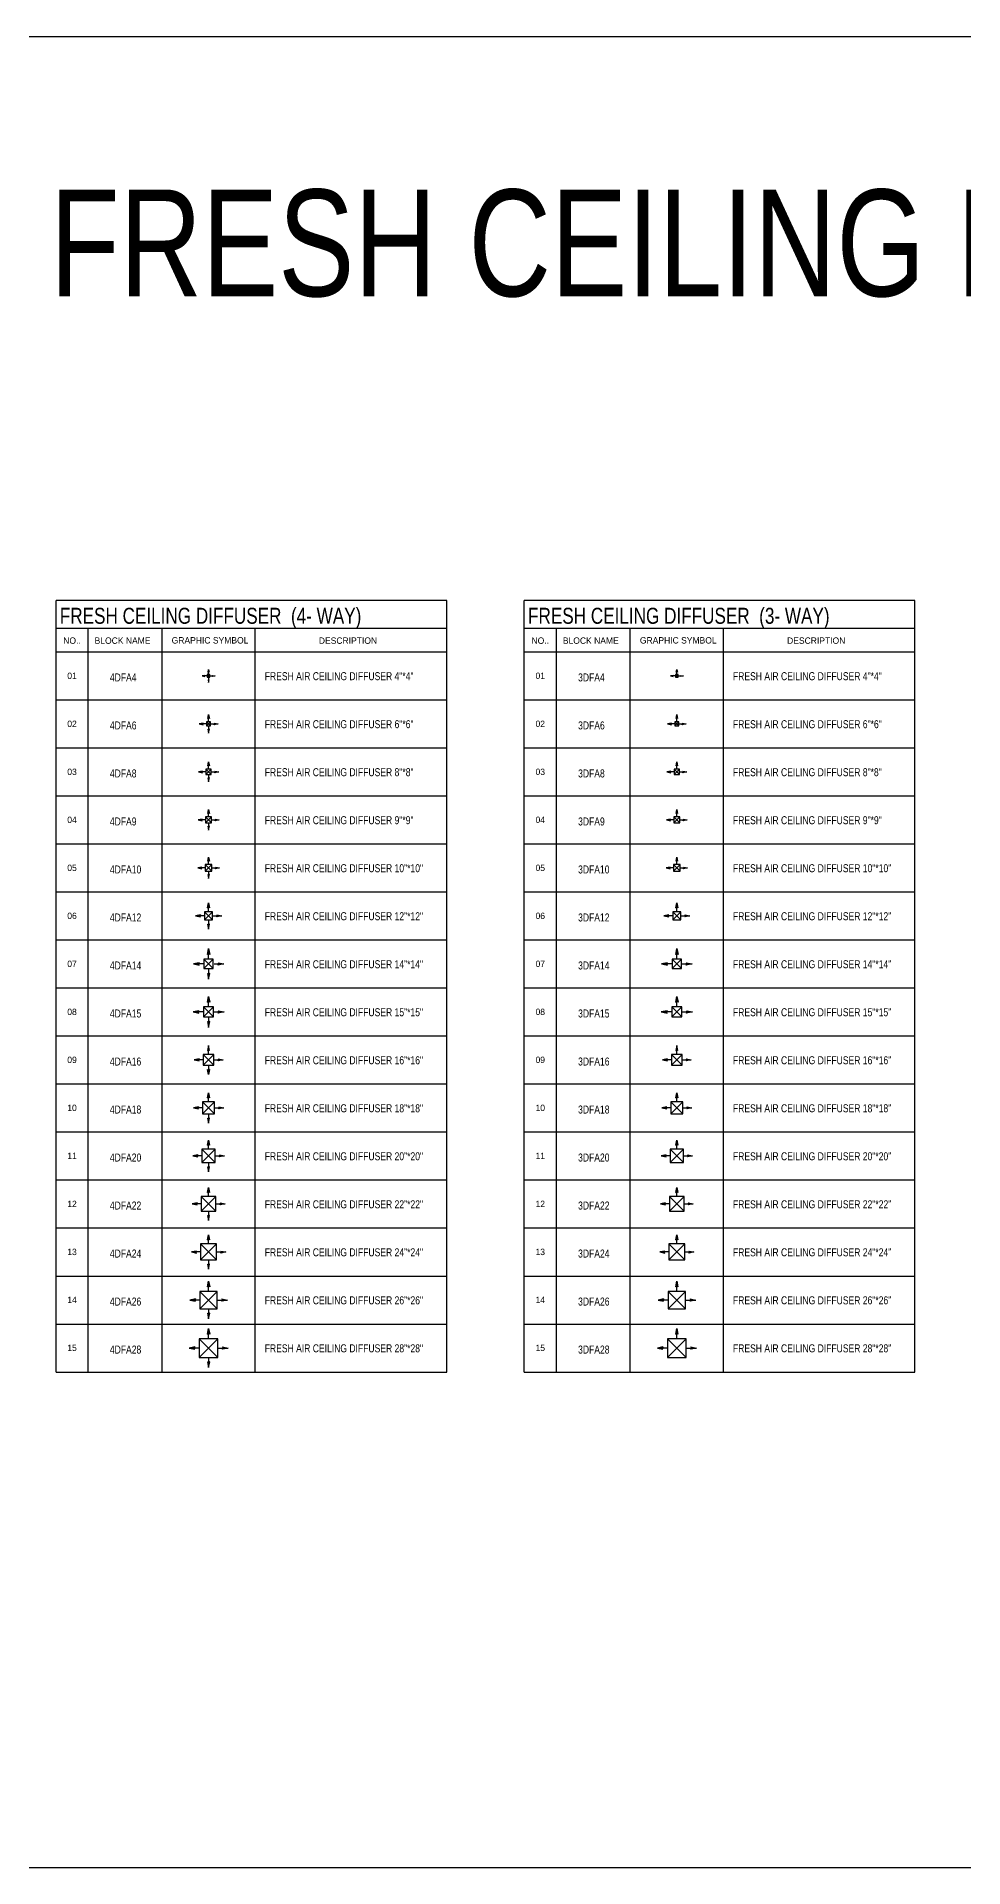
# Model space of a CAD drawing. Header units: millimetres. Extents: x -21221 to 1625077, y -149981 to 356550.
# Drawn here: x 408279 to 443022, y 212613 to 281251 of the extents above; entities that cross this region are included whole.
import ezdxf
from ezdxf.enums import TextEntityAlignment as Align

# ---------------------------------------------------------------- set-up
doc = ezdxf.new("R2010")
doc.units = ezdxf.units.MM
doc.header["$LTSCALE"] = 1000
doc.header["$MEASUREMENT"] = 0
doc.layers.get('0').update_dxf_attribs({"linetype": 'CONTINUOUS'})
doc.layers.add('11-F-A-DUCT', color=11, linetype='CONTINUOUS')
doc.layers.add('40-REFERENCE-DRAWINGS-0-35', color=40, linetype='CONTINUOUS')
doc.styles.add('STENCIL', font='stencil.shx')
doc.styles.add('style2', font='stencil.shx')

# ---------------------------------------------------------------- blocks, each defined once
blk = doc.blocks.new('4DFA4')
at = {"color": 13}
for p, q in [((-144, 20), (-244, 0)), ((50, 50), (-50, -50)), ((-50, 50), (50, -50)), ((-20, 144), (0, 244)), ((-20, 144), (0, 152)), ((0, 75), (0, 244)), ((0, 244), (20, 144)), ((20, 144), (0, 152)), ((75, 0), (244, 0)), ((144, 20), (244, 0)), ((144, 20), (152, 0)), ((144, -20), (152, 0)), ((244, 0), (144, -20)), ((-75, 0), (-244, 0)), ((-244, 0), (-144, -20)), ((-20, -144), (0, -244)), ((-20, -144), (0, -152)), ((0, -75), (0, -244)), ((20, -144), (0, -152)), ((0, -244), (20, -144))]:
    blk.add_line(p, q, dxfattribs=at)
at = {"color": 12}
blk.add_lwpolyline([(-50, -50), (50, -50), (50, 50), (-50, 50)], close=True, dxfattribs=at)
at = {"color": 13}
for points in [[(-144, 20), (-152, 0), (-244, 0)], [(-20, 144), (0, 152), (0, 244)], [(20, 144), (0, 152), (0, 244)], [(144, 20), (152, 0), (244, 0)], [(144, -20), (152, 0), (244, 0)], [(-144, -20), (-152, 0), (-244, 0)], [(-20, -144), (0, -152), (0, -244)], [(20, -144), (0, -152), (0, -244)]]:
    blk.add_solid(points, dxfattribs=at)
blk = doc.blocks.new('4DFA6')
at = {"color": 13}
for p, q in [((-203.125, 30), (-353.125, 0)), ((-100, 0), (-353.125, 0)), ((-353.125, 0), (-203.125, -30)), ((-203.125, 30), (-215.625, 0)), ((-203.125, -30), (-215.625, 0)), ((75, 75), (-75, -75)), ((-75, 75), (75, -75)), ((-30, 203.125), (0, 353.125)), ((-30, 203.125), (0, 215.625)), ((0, 100), (0, 353.125)), ((0, 353.125), (30, 203.125)), ((30, 203.125), (0, 215.625)), ((100, 0), (353.125, 0)), ((203.125, 30), (353.125, 0)), ((203.125, 30), (215.625, 0)), ((203.125, -30), (215.625, 0)), ((353.125, 0), (203.125, -30)), ((-30, -203.125), (0, -353.125)), ((-30, -203.125), (0, -215.625)), ((0, -100), (0, -353.125)), ((30, -203.125), (0, -215.625)), ((0, -353.125), (30, -203.125))]:
    blk.add_line(p, q, dxfattribs=at)
at = {"color": 12}
blk.add_lwpolyline([(-75, -75), (75, -75), (75, 75), (-75, 75)], close=True, dxfattribs=at)
at = {"color": 13}
for points in [[(-203.125, 30), (-215.625, 0), (-353.125, 0)], [(-203.125, -30), (-215.625, 0), (-353.125, 0)], [(-30, 203.125), (0, 215.625), (0, 353.125)], [(30, 203.125), (0, 215.625), (0, 353.125)], [(203.125, 30), (215.625, 0), (353.125, 0)], [(203.125, -30), (215.625, 0), (353.125, 0)], [(-30, -203.125), (0, -215.625), (0, -353.125)], [(30, -203.125), (0, -215.625), (0, -353.125)]]:
    blk.add_solid(points, dxfattribs=at)
blk = doc.blocks.new('4DFA8')
at = {"color": 13}
for p, q in [((-228.125, 30), (-378.125, 0)), ((-125, 0), (-378.125, 0)), ((-378.125, 0), (-228.125, -30)), ((-228.125, 30), (-240.625, 0)), ((-228.125, -30), (-240.625, 0)), ((100, 100), (-100, -100)), ((-100, 100), (100, -100)), ((-30, 228.125), (0, 378.125)), ((-30, 228.125), (0, 240.625)), ((0, 125), (0, 378.125)), ((0, 378.125), (30, 228.125)), ((30, 228.125), (0, 240.625)), ((125, 0), (378.125, 0)), ((228.125, 30), (378.125, 0)), ((228.125, 30), (240.625, 0)), ((228.125, -30), (240.625, 0)), ((378.125, 0), (228.125, -30)), ((-30, -228.125), (0, -378.125)), ((-30, -228.125), (0, -240.625)), ((0, -125), (0, -378.125)), ((30, -228.125), (0, -240.625)), ((0, -378.125), (30, -228.125))]:
    blk.add_line(p, q, dxfattribs=at)
at = {"color": 12}
blk.add_lwpolyline([(-100, -100), (100, -100), (100, 100), (-100, 100)], close=True, dxfattribs=at)
at = {"color": 13}
for points in [[(-228.125, 30), (-240.625, 0), (-378.125, 0)], [(-228.125, -30), (-240.625, 0), (-378.125, 0)], [(-30, 228.125), (0, 240.625), (0, 378.125)], [(30, 228.125), (0, 240.625), (0, 378.125)], [(228.125, 30), (240.625, 0), (378.125, 0)], [(228.125, -30), (240.625, 0), (378.125, 0)], [(-30, -228.125), (0, -240.625), (0, -378.125)], [(30, -228.125), (0, -240.625), (0, -378.125)]]:
    blk.add_solid(points, dxfattribs=at)
blk = doc.blocks.new('4DFA10')
at = {"color": 13}
for p, q in [((-253.125, 30), (-403.125, 0)), ((-150, 0), (-403.125, 0)), ((-403.125, 0), (-253.125, -30)), ((-253.125, 30), (-265.625, 0)), ((-253.125, -30), (-265.625, 0)), ((125, 125), (-125, -125)), ((-125, 125), (125, -125)), ((-30, 253.125), (0, 403.125)), ((-30, 253.125), (0, 265.625)), ((0, 150), (0, 403.125)), ((0, 403.125), (30, 253.125)), ((30, 253.125), (0, 265.625)), ((150, 0), (403.125, 0)), ((253.125, 30), (403.125, 0)), ((253.125, 30), (265.625, 0)), ((253.125, -30), (265.625, 0)), ((403.125, 0), (253.125, -30)), ((-30, -253.125), (0, -403.125)), ((-30, -253.125), (0, -265.625)), ((0, -150), (0, -403.125)), ((30, -253.125), (0, -265.625)), ((0, -403.125), (30, -253.125))]:
    blk.add_line(p, q, dxfattribs=at)
at = {"color": 12}
blk.add_lwpolyline([(-125, -125), (125, -125), (125, 125), (-125, 125)], close=True, dxfattribs=at)
at = {"color": 13}
for points in [[(-253.125, 30), (-265.625, 0), (-403.125, 0)], [(-253.125, -30), (-265.625, 0), (-403.125, 0)], [(-30, 253.125), (0, 265.625), (0, 403.125)], [(30, 253.125), (0, 265.625), (0, 403.125)], [(253.125, 30), (265.625, 0), (403.125, 0)], [(253.125, -30), (265.625, 0), (403.125, 0)], [(-30, -253.125), (0, -265.625), (0, -403.125)], [(30, -253.125), (0, -265.625), (0, -403.125)]]:
    blk.add_solid(points, dxfattribs=at)
blk = doc.blocks.new('4DFA12')
at = {"color": 13}
for p, q in [((-303.90625, 37.5), (-491.40625, 0)), ((-175, 0), (-491.40625, 0)), ((-491.40625, 0), (-303.90625, -37.5)), ((-303.90625, 37.5), (-319.53125, 0)), ((-303.90625, -37.5), (-319.53125, 0)), ((150, 150), (-150, -150)), ((-150, 150), (150, -150)), ((-37.5, 303.90625), (0, 491.40625)), ((-37.5, 303.90625), (0, 319.53125)), ((0, 175), (0, 491.40625)), ((0, 491.40625), (37.5, 303.90625)), ((37.5, 303.90625), (0, 319.53125)), ((175, 0), (491.40625, 0)), ((303.90625, 37.5), (491.40625, 0)), ((303.90625, 37.5), (319.53125, 0)), ((303.90625, -37.5), (319.53125, 0)), ((491.40625, 0), (303.90625, -37.5)), ((-37.5, -303.90625), (0, -491.40625)), ((-37.5, -303.90625), (0, -319.53125)), ((0, -175), (0, -491.40625)), ((37.5, -303.90625), (0, -319.53125)), ((0, -491.40625), (37.5, -303.90625))]:
    blk.add_line(p, q, dxfattribs=at)
at = {"color": 12}
blk.add_lwpolyline([(-150, -150), (150, -150), (150, 150), (-150, 150)], close=True, dxfattribs=at)
at = {"color": 13}
for points in [[(-303.90625, 37.5), (-319.53125, 0), (-491.40625, 0)], [(-303.90625, -37.5), (-319.53125, 0), (-491.40625, 0)], [(-37.5, 303.90625), (0, 319.53125), (0, 491.40625)], [(37.5, 303.90625), (0, 319.53125), (0, 491.40625)], [(303.90625, 37.5), (319.53125, 0), (491.40625, 0)], [(303.90625, -37.5), (319.53125, 0), (491.40625, 0)], [(-37.5, -303.90625), (0, -319.53125), (0, -491.40625)], [(37.5, -303.90625), (0, -319.53125), (0, -491.40625)]]:
    blk.add_solid(points, dxfattribs=at)
blk = doc.blocks.new('4DFA14')
at = {"color": 13}
for p, q in [((-355, 44), (-573, 0)), ((-204, 0), (-573, 0)), ((-573, 0), (-355, -44)), ((-355, 44), (-373, 0)), ((-355, -44), (-373, 0)), ((175, 175), (-175, -175)), ((-175, 175), (175, -175)), ((-44, 355), (0, 573)), ((-44, 355), (0, 373)), ((0, 204), (0, 573)), ((0, 573), (44, 355)), ((44, 355), (0, 373)), ((204, 0), (573, 0)), ((355, 44), (573, 0)), ((355, 44), (373, 0)), ((355, -44), (373, 0)), ((573, 0), (355, -44)), ((-44, -355), (0, -573)), ((-44, -355), (0, -373)), ((0, -204), (0, -573)), ((44, -355), (0, -373)), ((0, -573), (44, -355))]:
    blk.add_line(p, q, dxfattribs=at)
at = {"color": 12}
blk.add_lwpolyline([(-175, -175), (175, -175), (175, 175), (-175, 175)], close=True, dxfattribs=at)
at = {"color": 13}
for points in [[(-355, 44), (-373, 0), (-573, 0)], [(-355, -44), (-373, 0), (-573, 0)], [(-44, 355), (0, 373), (0, 573)], [(44, 355), (0, 373), (0, 573)], [(355, 44), (373, 0), (573, 0)], [(355, -44), (373, 0), (573, 0)], [(-44, -355), (0, -373), (0, -573)], [(44, -355), (0, -373), (0, -573)]]:
    blk.add_solid(points, dxfattribs=at)
blk = doc.blocks.new('4DFA16')
at = {"color": 13}
for p, q in [((-353.90625, 37.5), (-541.40625, 0)), ((-225, 0), (-541.40625, 0)), ((-541.40625, 0), (-353.90625, -37.5)), ((-353.90625, 37.5), (-369.53125, 0)), ((-353.90625, -37.5), (-369.53125, 0)), ((200, 200), (-200, -200)), ((-200, 200), (200, -200)), ((0, 541.40625), (-37.5, 353.90625)), ((-37.5, 353.90625), (0, 369.53125)), ((0, 225), (0, 541.40625)), ((37.5, 353.90625), (0, 541.40625)), ((37.5, 353.90625), (0, 369.53125)), ((225, 0), (541.40625, 0)), ((353.90625, 37.5), (541.40625, 0)), ((353.90625, 37.5), (369.53125, 0)), ((353.90625, -37.5), (369.53125, 0)), ((541.40625, 0), (353.90625, -37.5)), ((-37.5, -353.90625), (0, -369.53125)), ((0, -541.40625), (-37.5, -353.90625)), ((0, -225), (0, -541.40625)), ((37.5, -353.90625), (0, -541.40625)), ((37.5, -353.90625), (0, -369.53125))]:
    blk.add_line(p, q, dxfattribs=at)
at = {"color": 12}
blk.add_lwpolyline([(-200, -200), (200, -200), (200, 200), (-200, 200)], close=True, dxfattribs=at)
at = {"color": 13}
for points in [[(-353.90625, 37.5), (-369.53125, 0), (-541.40625, 0)], [(-353.90625, -37.5), (-369.53125, 0), (-541.40625, 0)], [(-37.5, 353.90625), (0, 369.53125), (0, 541.40625)], [(37.5, 353.90625), (0, 369.53125), (0, 541.40625)], [(353.90625, 37.5), (369.53125, 0), (541.40625, 0)], [(353.90625, -37.5), (369.53125, 0), (541.40625, 0)], [(-37.5, -353.90625), (0, -369.53125), (0, -541.40625)], [(37.5, -353.90625), (0, -369.53125), (0, -541.40625)]]:
    blk.add_solid(points, dxfattribs=at)
blk = doc.blocks.new('4DFA18')
at = {"color": 13}
for p, q in [((-378.90625, 37.5), (-566.40625, 0)), ((-250, 0), (-566.40625, 0)), ((-566.40625, 0), (-378.90625, -37.5)), ((-378.90625, 37.5), (-394.53125, 0)), ((-378.90625, -37.5), (-394.53125, 0)), ((225, 225), (-225, -225)), ((-225, 225), (225, -225)), ((-37.5, 378.90625), (0, 566.40625)), ((-37.5, 378.90625), (0, 394.53125)), ((0, 250), (0, 566.40625)), ((0, 566.40625), (37.5, 378.90625)), ((37.5, 378.90625), (0, 394.53125)), ((250, 0), (566.40625, 0)), ((378.90625, 37.5), (566.40625, 0)), ((378.90625, 37.5), (394.53125, 0)), ((378.90625, -37.5), (394.53125, 0)), ((566.40625, 0), (378.90625, -37.5)), ((-37.5, -378.90625), (0, -566.40625)), ((-37.5, -378.90625), (0, -394.53125)), ((0, -250), (0, -566.40625)), ((37.5, -378.90625), (0, -394.53125)), ((0, -566.40625), (37.5, -378.90625))]:
    blk.add_line(p, q, dxfattribs=at)
at = {"color": 12}
blk.add_lwpolyline([(-225, -225), (225, -225), (225, 225), (-225, 225)], close=True, dxfattribs=at)
at = {"color": 13}
for points in [[(-378.90625, 37.5), (-394.53125, 0), (-566.40625, 0)], [(-378.90625, -37.5), (-394.53125, 0), (-566.40625, 0)], [(-37.5, 378.90625), (0, 394.53125), (0, 566.40625)], [(37.5, 378.90625), (0, 394.53125), (0, 566.40625)], [(378.90625, 37.5), (394.53125, 0), (566.40625, 0)], [(378.90625, -37.5), (394.53125, 0), (566.40625, 0)], [(-37.5, -378.90625), (0, -394.53125), (0, -566.40625)], [(37.5, -378.90625), (0, -394.53125), (0, -566.40625)]]:
    blk.add_solid(points, dxfattribs=at)
blk = doc.blocks.new('4DFA20')
at = {"color": 13}
for p, q in [((-403.90625, 37.5), (-591.40625, 0)), ((-275, 0), (-591.40625, 0)), ((-591.40625, 0), (-403.90625, -37.5)), ((-403.90625, 37.5), (-419.53125, 0)), ((-403.90625, -37.5), (-419.53125, 0)), ((250, 250), (-250, -250)), ((-250, 250), (250, -250)), ((-37.5, 403.90625), (0, 591.40625)), ((-37.5, 403.90625), (0, 419.53125)), ((0, 275), (0, 591.40625)), ((0, 591.40625), (37.5, 403.90625)), ((37.5, 403.90625), (0, 419.53125)), ((275, 0), (591.40625, 0)), ((403.90625, 37.5), (591.40625, 0)), ((403.90625, 37.5), (419.53125, 0)), ((403.90625, -37.5), (419.53125, 0)), ((591.40625, 0), (403.90625, -37.5)), ((-37.5, -403.90625), (0, -591.40625)), ((-37.5, -403.90625), (0, -419.53125)), ((0, -275), (0, -591.40625)), ((37.5, -403.90625), (0, -419.53125)), ((0, -591.40625), (37.5, -403.90625))]:
    blk.add_line(p, q, dxfattribs=at)
at = {"color": 12}
blk.add_lwpolyline([(-250, -250), (250, -250), (250, 250), (-250, 250)], close=True, dxfattribs=at)
at = {"color": 13}
for points in [[(-403.90625, 37.5), (-419.53125, 0), (-591.40625, 0)], [(-403.90625, -37.5), (-419.53125, 0), (-591.40625, 0)], [(-37.5, 403.90625), (0, 419.53125), (0, 591.40625)], [(37.5, 403.90625), (0, 419.53125), (0, 591.40625)], [(403.90625, 37.5), (419.53125, 0), (591.40625, 0)], [(403.90625, -37.5), (419.53125, 0), (591.40625, 0)], [(-37.5, -403.90625), (0, -419.53125), (0, -591.40625)], [(37.5, -403.90625), (0, -419.53125), (0, -591.40625)]]:
    blk.add_solid(points, dxfattribs=at)
blk = doc.blocks.new('4DFA22')
at = {"color": 13}
for p, q in [((-428.90625, 37.5), (-616.40625, 0)), ((-300, 0), (-616.40625, 0)), ((-616.40625, 0), (-428.90625, -37.5)), ((-428.90625, 37.5), (-444.53125, 0)), ((-428.90625, -37.5), (-444.53125, 0)), ((275, 275), (-275, -275)), ((-275, 275), (275, -275)), ((-37.5, 428.90625), (0, 616.40625)), ((-37.5, 428.90625), (0, 444.53125)), ((0, 300), (0, 616.40625)), ((0, 616.40625), (37.5, 428.90625)), ((37.5, 428.90625), (0, 444.53125)), ((300, 0), (616.40625, 0)), ((428.90625, 37.5), (616.40625, 0)), ((428.90625, 37.5), (444.53125, 0)), ((428.90625, -37.5), (444.53125, 0)), ((616.40625, 0), (428.90625, -37.5)), ((-37.5, -428.90625), (0, -616.40625)), ((-37.5, -428.90625), (0, -444.53125)), ((0, -300), (0, -616.40625)), ((37.5, -428.90625), (0, -444.53125)), ((0, -616.40625), (37.5, -428.90625))]:
    blk.add_line(p, q, dxfattribs=at)
at = {"color": 12}
blk.add_lwpolyline([(-275, -275), (275, -275), (275, 275), (-275, 275)], close=True, dxfattribs=at)
at = {"color": 13}
for points in [[(-428.90625, 37.5), (-444.53125, 0), (-616.40625, 0)], [(-428.90625, -37.5), (-444.53125, 0), (-616.40625, 0)], [(-37.5, 428.90625), (0, 444.53125), (0, 616.40625)], [(37.5, 428.90625), (0, 444.53125), (0, 616.40625)], [(428.90625, 37.5), (444.53125, 0), (616.40625, 0)], [(428.90625, -37.5), (444.53125, 0), (616.40625, 0)], [(-37.5, -428.90625), (0, -444.53125), (0, -616.40625)], [(37.5, -428.90625), (0, -444.53125), (0, -616.40625)]]:
    blk.add_solid(points, dxfattribs=at)
blk = doc.blocks.new('4DFA24')
at = {"color": 13}
for p, q in [((-454, 37), (-641, 0)), ((-454, 37), (-470, 0)), ((300, 300), (-300, -300)), ((-300, 300), (300, -300)), ((-38, 454), (0, 641)), ((-38, 454), (0, 470)), ((0, 325), (0, 641)), ((0, 641), (37, 454)), ((37, 454), (0, 470)), ((325, 0), (641, 0)), ((454, 37), (641, 0)), ((454, 37), (470, 0)), ((454, -38), (470, 0)), ((641, 0), (454, -38)), ((-325, 0), (-641, 0)), ((-641, 0), (-454, -38)), ((-454, -38), (-470, 0)), ((-38, -454), (0, -641)), ((-38, -454), (0, -470)), ((0, -325), (0, -641)), ((37, -454), (0, -470)), ((0, -641), (37, -454))]:
    blk.add_line(p, q, dxfattribs=at)
at = {"color": 12}
blk.add_lwpolyline([(-300, -300), (300, -300), (300, 300), (-300, 300)], close=True, dxfattribs=at)
at = {"color": 13}
for points in [[(-454, 37), (-470, 0), (-641, 0)], [(-38, 454), (0, 470), (0, 641)], [(37, 454), (0, 470), (0, 641)], [(454, 37), (470, 0), (641, 0)], [(454, -38), (470, 0), (641, 0)], [(-454, -38), (-470, 0), (-641, 0)], [(-38, -454), (0, -470), (0, -641)], [(37, -454), (0, -470), (0, -641)]]:
    blk.add_solid(points, dxfattribs=at)
blk = doc.blocks.new('4DFA26')
at = {"color": 13}
for p, q in [((-42, 495), (0, 706)), ((0, 350), (0, 706)), ((0, 706), (42, 495)), ((-495, 42), (-706, 0)), ((-495, 42), (-513, 0)), ((325, 325), (-325, -325)), ((-325, 325), (325, -325)), ((-42, 495), (0, 513)), ((42, 495), (0, 513)), ((350, 0), (706, 0)), ((495, 42), (706, 0)), ((495, 42), (513, 0)), ((495, -42), (513, 0)), ((706, 0), (495, -42)), ((-350, 0), (-706, 0)), ((-706, 0), (-495, -42)), ((-495, -42), (-513, 0)), ((-42, -495), (0, -706)), ((-42, -495), (0, -513)), ((0, -350), (0, -706)), ((42, -495), (0, -513)), ((0, -706), (42, -495))]:
    blk.add_line(p, q, dxfattribs=at)
at = {"color": 12}
blk.add_lwpolyline([(-325, -325), (325, -325), (325, 325), (-325, 325)], close=True, dxfattribs=at)
at = {"color": 13}
for points in [[(-42, 495), (0, 513), (0, 706)], [(42, 495), (0, 513), (0, 706)], [(-495, 42), (-513, 0), (-706, 0)], [(495, 42), (513, 0), (706, 0)], [(495, -42), (513, 0), (706, 0)], [(-495, -42), (-513, 0), (-706, 0)], [(-42, -495), (0, -513), (0, -706)], [(42, -495), (0, -513), (0, -706)]]:
    blk.add_solid(points, dxfattribs=at)
blk = doc.blocks.new('4DFA28')
at = {"color": 13}
for p, q in [((-42, 520), (0, 731)), ((0, 375), (0, 731)), ((0, 731), (42, 520)), ((-520, 42), (-731, 0)), ((-375, 0), (-731, 0)), ((-731, 0), (-520, -42)), ((-520, 42), (-538, 0)), ((-520, -42), (-538, 0)), ((350, 350), (-350, -350)), ((-350, 350), (350, -350)), ((-42, 520), (0, 538)), ((42, 520), (0, 538)), ((375, 0), (731, 0)), ((520, 42), (731, 0)), ((520, 42), (538, 0)), ((520, -42), (538, 0)), ((731, 0), (520, -42)), ((-42, -520), (0, -731)), ((-42, -520), (0, -538)), ((0, -375), (0, -731)), ((42, -520), (0, -538)), ((0, -731), (42, -520))]:
    blk.add_line(p, q, dxfattribs=at)
at = {"color": 12}
blk.add_lwpolyline([(-350, -350), (350, -350), (350, 350), (-350, 350)], close=True, dxfattribs=at)
at = {"color": 13}
for points in [[(-42, 520), (0, 538), (0, 731)], [(42, 520), (0, 538), (0, 731)], [(-520, 42), (-538, 0), (-731, 0)], [(-520, -42), (-538, 0), (-731, 0)], [(520, 42), (538, 0), (731, 0)], [(520, -42), (538, 0), (731, 0)], [(-42, -520), (0, -538), (0, -731)], [(42, -520), (0, -538), (0, -731)]]:
    blk.add_solid(points, dxfattribs=at)
blk = doc.blocks.new('3DFA4')
at = {"color": 13}
for p, q in [((-144, 20), (-244, 0)), ((50, 50), (-50, -50)), ((-50, 50), (50, -50)), ((-20, 144), (0, 244)), ((-20, 144), (0, 152)), ((0, 75), (0, 244)), ((0, 244), (20, 144)), ((20, 144), (0, 152)), ((75, 0), (244, 0)), ((144, 20), (244, 0)), ((144, 20), (152, 0)), ((144, -20), (152, 0)), ((244, 0), (144, -20)), ((-75, 0), (-244, 0)), ((-244, 0), (-144, -20))]:
    blk.add_line(p, q, dxfattribs=at)
at = {"color": 12}
blk.add_lwpolyline([(-50, -50), (50, -50), (50, 50), (-50, 50)], close=True, dxfattribs=at)
at = {"color": 13}
for points in [[(-144, 20), (-152, 0), (-244, 0)], [(-20, 144), (0, 152), (0, 244)], [(20, 144), (0, 152), (0, 244)], [(144, 20), (152, 0), (244, 0)], [(144, -20), (152, 0), (244, 0)], [(-144, -20), (-152, 0), (-244, 0)]]:
    blk.add_solid(points, dxfattribs=at)
blk = doc.blocks.new('3DFA6')
at = {"color": 13}
for p, q in [((-203.125, 30), (-353.125, 0)), ((-100, 0), (-353.125, 0)), ((-353.125, 0), (-203.125, -30)), ((-203.125, 30), (-215.625, 0)), ((-203.125, -30), (-215.625, 0)), ((75, 75), (-75, -75)), ((-75, 75), (75, -75)), ((-30, 203.125), (0, 353.125)), ((-30, 203.125), (0, 215.625)), ((0, 100), (0, 353.125)), ((0, 353.125), (30, 203.125)), ((30, 203.125), (0, 215.625)), ((100, 0), (353.125, 0)), ((203.125, 30), (353.125, 0)), ((203.125, 30), (215.625, 0)), ((203.125, -30), (215.625, 0)), ((353.125, 0), (203.125, -30))]:
    blk.add_line(p, q, dxfattribs=at)
at = {"color": 12}
blk.add_lwpolyline([(-75, -75), (75, -75), (75, 75), (-75, 75)], close=True, dxfattribs=at)
at = {"color": 13}
for points in [[(-203.125, 30), (-215.625, 0), (-353.125, 0)], [(-203.125, -30), (-215.625, 0), (-353.125, 0)], [(-30, 203.125), (0, 215.625), (0, 353.125)], [(30, 203.125), (0, 215.625), (0, 353.125)], [(203.125, 30), (215.625, 0), (353.125, 0)], [(203.125, -30), (215.625, 0), (353.125, 0)]]:
    blk.add_solid(points, dxfattribs=at)
blk = doc.blocks.new('3DFA8')
at = {"color": 13}
for p, q in [((-228.125, 30), (-378.125, 0)), ((-125, 0), (-378.125, 0)), ((-378.125, 0), (-228.125, -30)), ((-228.125, 30), (-240.625, 0)), ((-228.125, -30), (-240.625, 0)), ((100, 100), (-100, -100)), ((-100, 100), (100, -100)), ((-30, 228.125), (0, 378.125)), ((-30, 228.125), (0, 240.625)), ((0, 125), (0, 378.125)), ((0, 378.125), (30, 228.125)), ((30, 228.125), (0, 240.625)), ((125, 0), (378.125, 0)), ((228.125, 30), (378.125, 0)), ((228.125, 30), (240.625, 0)), ((228.125, -30), (240.625, 0)), ((378.125, 0), (228.125, -30))]:
    blk.add_line(p, q, dxfattribs=at)
at = {"color": 12}
blk.add_lwpolyline([(-100, -100), (100, -100), (100, 100), (-100, 100)], close=True, dxfattribs=at)
at = {"color": 13}
for points in [[(-228.125, 30), (-240.625, 0), (-378.125, 0)], [(-228.125, -30), (-240.625, 0), (-378.125, 0)], [(-30, 228.125), (0, 240.625), (0, 378.125)], [(30, 228.125), (0, 240.625), (0, 378.125)], [(228.125, 30), (240.625, 0), (378.125, 0)], [(228.125, -30), (240.625, 0), (378.125, 0)]]:
    blk.add_solid(points, dxfattribs=at)
blk = doc.blocks.new('3DFA10')
at = {"color": 13}
for p, q in [((-253.125, 30), (-403.125, 0)), ((-150, 0), (-403.125, 0)), ((-403.125, 0), (-253.125, -30)), ((-253.125, 30), (-265.625, 0)), ((-253.125, -30), (-265.625, 0)), ((125, 125), (-125, -125)), ((-125, 125), (125, -125)), ((-30, 253.125), (0, 403.125)), ((-30, 253.125), (0, 265.625)), ((0, 150), (0, 403.125)), ((0, 403.125), (30, 253.125)), ((30, 253.125), (0, 265.625)), ((150, 0), (403.125, 0)), ((253.125, 30), (403.125, 0)), ((253.125, 30), (265.625, 0)), ((253.125, -30), (265.625, 0)), ((403.125, 0), (253.125, -30))]:
    blk.add_line(p, q, dxfattribs=at)
at = {"color": 12}
blk.add_lwpolyline([(-125, -125), (125, -125), (125, 125), (-125, 125)], close=True, dxfattribs=at)
at = {"color": 13}
for points in [[(-253.125, 30), (-265.625, 0), (-403.125, 0)], [(-253.125, -30), (-265.625, 0), (-403.125, 0)], [(-30, 253.125), (0, 265.625), (0, 403.125)], [(30, 253.125), (0, 265.625), (0, 403.125)], [(253.125, 30), (265.625, 0), (403.125, 0)], [(253.125, -30), (265.625, 0), (403.125, 0)]]:
    blk.add_solid(points, dxfattribs=at)
blk = doc.blocks.new('3DFA12')
at = {"color": 13}
for p, q in [((-303.90625, 37.5), (-491.40625, 0)), ((-175, 0), (-491.40625, 0)), ((-491.40625, 0), (-303.90625, -37.5)), ((-303.90625, 37.5), (-319.53125, 0)), ((-303.90625, -37.5), (-319.53125, 0)), ((150, 150), (-150, -150)), ((-150, 150), (150, -150)), ((-37.5, 303.90625), (0, 491.40625)), ((-37.5, 303.90625), (0, 319.53125)), ((0, 175), (0, 491.40625)), ((0, 491.40625), (37.5, 303.90625)), ((37.5, 303.90625), (0, 319.53125)), ((175, 0), (491.40625, 0)), ((303.90625, 37.5), (491.40625, 0)), ((303.90625, 37.5), (319.53125, 0)), ((303.90625, -37.5), (319.53125, 0)), ((491.40625, 0), (303.90625, -37.5))]:
    blk.add_line(p, q, dxfattribs=at)
at = {"color": 12}
blk.add_lwpolyline([(-150, -150), (150, -150), (150, 150), (-150, 150)], close=True, dxfattribs=at)
at = {"color": 13}
for points in [[(-303.90625, 37.5), (-319.53125, 0), (-491.40625, 0)], [(-303.90625, -37.5), (-319.53125, 0), (-491.40625, 0)], [(-37.5, 303.90625), (0, 319.53125), (0, 491.40625)], [(37.5, 303.90625), (0, 319.53125), (0, 491.40625)], [(303.90625, 37.5), (319.53125, 0), (491.40625, 0)], [(303.90625, -37.5), (319.53125, 0), (491.40625, 0)]]:
    blk.add_solid(points, dxfattribs=at)
blk = doc.blocks.new('3DFA14')
at = {"color": 13}
for p, q in [((-355, 44), (-573, 0)), ((-204, 0), (-573, 0)), ((-573, 0), (-355, -44)), ((-355, 44), (-373, 0)), ((-355, -44), (-373, 0)), ((175, 175), (-175, -175)), ((-175, 175), (175, -175)), ((-44, 355), (0, 573)), ((-44, 355), (0, 373)), ((0, 204), (0, 573)), ((0, 573), (44, 355)), ((44, 355), (0, 373)), ((204, 0), (573, 0)), ((355, 44), (573, 0)), ((355, 44), (373, 0)), ((355, -44), (373, 0)), ((573, 0), (355, -44))]:
    blk.add_line(p, q, dxfattribs=at)
at = {"color": 12}
blk.add_lwpolyline([(-175, -175), (175, -175), (175, 175), (-175, 175)], close=True, dxfattribs=at)
at = {"color": 13}
for points in [[(-355, 44), (-373, 0), (-573, 0)], [(-355, -44), (-373, 0), (-573, 0)], [(-44, 355), (0, 373), (0, 573)], [(44, 355), (0, 373), (0, 573)], [(355, 44), (373, 0), (573, 0)], [(355, -44), (373, 0), (573, 0)]]:
    blk.add_solid(points, dxfattribs=at)
blk = doc.blocks.new('3DFA16')
at = {"color": 13}
for p, q in [((-353.90625, 37.5), (-541.40625, 0)), ((-225, 0), (-541.40625, 0)), ((-541.40625, 0), (-353.90625, -37.5)), ((-353.90625, 37.5), (-369.53125, 0)), ((-353.90625, -37.5), (-369.53125, 0)), ((200, 200), (-200, -200)), ((-200, 200), (200, -200)), ((0, 541.40625), (-37.5, 353.90625)), ((-37.5, 353.90625), (0, 369.53125)), ((0, 225), (0, 541.40625)), ((37.5, 353.90625), (0, 541.40625)), ((37.5, 353.90625), (0, 369.53125)), ((225, 0), (541.40625, 0)), ((353.90625, 37.5), (541.40625, 0)), ((353.90625, 37.5), (369.53125, 0)), ((353.90625, -37.5), (369.53125, 0)), ((541.40625, 0), (353.90625, -37.5))]:
    blk.add_line(p, q, dxfattribs=at)
at = {"color": 12}
blk.add_lwpolyline([(-200, -200), (200, -200), (200, 200), (-200, 200)], close=True, dxfattribs=at)
at = {"color": 13}
for points in [[(-353.90625, 37.5), (-369.53125, 0), (-541.40625, 0)], [(-353.90625, -37.5), (-369.53125, 0), (-541.40625, 0)], [(-37.5, 353.90625), (0, 369.53125), (0, 541.40625)], [(37.5, 353.90625), (0, 369.53125), (0, 541.40625)], [(353.90625, 37.5), (369.53125, 0), (541.40625, 0)], [(353.90625, -37.5), (369.53125, 0), (541.40625, 0)]]:
    blk.add_solid(points, dxfattribs=at)
blk = doc.blocks.new('3DFA18')
at = {"color": 13}
for p, q in [((-378.90625, 37.5), (-566.40625, 0)), ((-250, 0), (-566.40625, 0)), ((-566.40625, 0), (-378.90625, -37.5)), ((-378.90625, 37.5), (-394.53125, 0)), ((-378.90625, -37.5), (-394.53125, 0)), ((225, 225), (-225, -225)), ((-225, 225), (225, -225)), ((-37.5, 378.90625), (0, 566.40625)), ((-37.5, 378.90625), (0, 394.53125)), ((0, 250), (0, 566.40625)), ((0, 566.40625), (37.5, 378.90625)), ((37.5, 378.90625), (0, 394.53125)), ((250, 0), (566.40625, 0)), ((378.90625, 37.5), (566.40625, 0)), ((378.90625, 37.5), (394.53125, 0)), ((378.90625, -37.5), (394.53125, 0)), ((566.40625, 0), (378.90625, -37.5))]:
    blk.add_line(p, q, dxfattribs=at)
at = {"color": 12}
blk.add_lwpolyline([(-225, -225), (225, -225), (225, 225), (-225, 225)], close=True, dxfattribs=at)
at = {"color": 13}
for points in [[(-378.90625, 37.5), (-394.53125, 0), (-566.40625, 0)], [(-378.90625, -37.5), (-394.53125, 0), (-566.40625, 0)], [(-37.5, 378.90625), (0, 394.53125), (0, 566.40625)], [(37.5, 378.90625), (0, 394.53125), (0, 566.40625)], [(378.90625, 37.5), (394.53125, 0), (566.40625, 0)], [(378.90625, -37.5), (394.53125, 0), (566.40625, 0)]]:
    blk.add_solid(points, dxfattribs=at)
blk = doc.blocks.new('3DFA20')
at = {"color": 13}
for p, q in [((-403.90625, 37.5), (-591.40625, 0)), ((-275, 0), (-591.40625, 0)), ((-591.40625, 0), (-403.90625, -37.5)), ((-403.90625, 37.5), (-419.53125, 0)), ((-403.90625, -37.5), (-419.53125, 0)), ((250, 250), (-250, -250)), ((-250, 250), (250, -250)), ((-37.5, 403.90625), (0, 591.40625)), ((-37.5, 403.90625), (0, 419.53125)), ((0, 275), (0, 591.40625)), ((0, 591.40625), (37.5, 403.90625)), ((37.5, 403.90625), (0, 419.53125)), ((275, 0), (591.40625, 0)), ((403.90625, 37.5), (591.40625, 0)), ((403.90625, 37.5), (419.53125, 0)), ((403.90625, -37.5), (419.53125, 0)), ((591.40625, 0), (403.90625, -37.5))]:
    blk.add_line(p, q, dxfattribs=at)
at = {"color": 12}
blk.add_lwpolyline([(-250, -250), (250, -250), (250, 250), (-250, 250)], close=True, dxfattribs=at)
at = {"color": 13}
for points in [[(-403.90625, 37.5), (-419.53125, 0), (-591.40625, 0)], [(-403.90625, -37.5), (-419.53125, 0), (-591.40625, 0)], [(-37.5, 403.90625), (0, 419.53125), (0, 591.40625)], [(37.5, 403.90625), (0, 419.53125), (0, 591.40625)], [(403.90625, 37.5), (419.53125, 0), (591.40625, 0)], [(403.90625, -37.5), (419.53125, 0), (591.40625, 0)]]:
    blk.add_solid(points, dxfattribs=at)
blk = doc.blocks.new('3DFA22')
at = {"color": 13}
for p, q in [((-428.90625, 37.5), (-616.40625, 0)), ((-300, 0), (-616.40625, 0)), ((-616.40625, 0), (-428.90625, -37.5)), ((-428.90625, 37.5), (-444.53125, 0)), ((-428.90625, -37.5), (-444.53125, 0)), ((275, 275), (-275, -275)), ((-275, 275), (275, -275)), ((-37.5, 428.90625), (0, 616.40625)), ((-37.5, 428.90625), (0, 444.53125)), ((0, 300), (0, 616.40625)), ((0, 616.40625), (37.5, 428.90625)), ((37.5, 428.90625), (0, 444.53125)), ((300, 0), (616.40625, 0)), ((428.90625, 37.5), (616.40625, 0)), ((428.90625, 37.5), (444.53125, 0)), ((428.90625, -37.5), (444.53125, 0)), ((616.40625, 0), (428.90625, -37.5))]:
    blk.add_line(p, q, dxfattribs=at)
at = {"color": 12}
blk.add_lwpolyline([(-275, -275), (275, -275), (275, 275), (-275, 275)], close=True, dxfattribs=at)
at = {"color": 13}
for points in [[(-428.90625, 37.5), (-444.53125, 0), (-616.40625, 0)], [(-428.90625, -37.5), (-444.53125, 0), (-616.40625, 0)], [(-37.5, 428.90625), (0, 444.53125), (0, 616.40625)], [(37.5, 428.90625), (0, 444.53125), (0, 616.40625)], [(428.90625, 37.5), (444.53125, 0), (616.40625, 0)], [(428.90625, -37.5), (444.53125, 0), (616.40625, 0)]]:
    blk.add_solid(points, dxfattribs=at)
blk = doc.blocks.new('3DFA24')
at = {"color": 13}
for p, q in [((-454, 37), (-641, 0)), ((-454, 37), (-470, 0)), ((300, 300), (-300, -300)), ((-300, 300), (300, -300)), ((-38, 454), (0, 641)), ((-38, 454), (0, 470)), ((0, 325), (0, 641)), ((0, 641), (37, 454)), ((37, 454), (0, 470)), ((325, 0), (641, 0)), ((454, 37), (641, 0)), ((454, 37), (470, 0)), ((454, -38), (470, 0)), ((641, 0), (454, -38)), ((-325, 0), (-641, 0)), ((-641, 0), (-454, -38)), ((-454, -38), (-470, 0))]:
    blk.add_line(p, q, dxfattribs=at)
at = {"color": 12}
blk.add_lwpolyline([(-300, -300), (300, -300), (300, 300), (-300, 300)], close=True, dxfattribs=at)
at = {"color": 13}
for points in [[(-454, 37), (-470, 0), (-641, 0)], [(-38, 454), (0, 470), (0, 641)], [(37, 454), (0, 470), (0, 641)], [(454, 37), (470, 0), (641, 0)], [(454, -38), (470, 0), (641, 0)], [(-454, -38), (-470, 0), (-641, 0)]]:
    blk.add_solid(points, dxfattribs=at)
blk = doc.blocks.new('3DFA26')
at = {"color": 13}
for p, q in [((-42, 495), (0, 706)), ((0, 350), (0, 706)), ((0, 706), (42, 495)), ((-495, 42), (-706, 0)), ((-495, 42), (-513, 0)), ((325, 325), (-325, -325)), ((-325, 325), (325, -325)), ((-42, 495), (0, 513)), ((42, 495), (0, 513)), ((350, 0), (706, 0)), ((495, 42), (706, 0)), ((495, 42), (513, 0)), ((495, -42), (513, 0)), ((706, 0), (495, -42)), ((-350, 0), (-706, 0)), ((-706, 0), (-495, -42)), ((-495, -42), (-513, 0))]:
    blk.add_line(p, q, dxfattribs=at)
at = {"color": 12}
blk.add_lwpolyline([(-325, -325), (325, -325), (325, 325), (-325, 325)], close=True, dxfattribs=at)
at = {"color": 13}
for points in [[(-42, 495), (0, 513), (0, 706)], [(42, 495), (0, 513), (0, 706)], [(-495, 42), (-513, 0), (-706, 0)], [(495, 42), (513, 0), (706, 0)], [(495, -42), (513, 0), (706, 0)], [(-495, -42), (-513, 0), (-706, 0)]]:
    blk.add_solid(points, dxfattribs=at)
blk = doc.blocks.new('3DFA28')
at = {"color": 13}
for p, q in [((-42, 520), (0, 731)), ((0, 375), (0, 731)), ((0, 731), (42, 520)), ((-520, 42), (-731, 0)), ((-375, 0), (-731, 0)), ((-731, 0), (-520, -42)), ((-520, 42), (-538, 0)), ((-520, -42), (-538, 0)), ((350, 350), (-350, -350)), ((-350, 350), (350, -350)), ((-42, 520), (0, 538)), ((42, 520), (0, 538)), ((375, 0), (731, 0)), ((520, 42), (731, 0)), ((520, 42), (538, 0)), ((520, -42), (538, 0)), ((731, 0), (520, -42))]:
    blk.add_line(p, q, dxfattribs=at)
at = {"color": 12}
blk.add_lwpolyline([(-350, -350), (350, -350), (350, 350), (-350, 350)], close=True, dxfattribs=at)
at = {"color": 13}
for points in [[(-42, 520), (0, 538), (0, 731)], [(42, 520), (0, 538), (0, 731)], [(-520, 42), (-538, 0), (-731, 0)], [(-520, -42), (-538, 0), (-731, 0)], [(520, 42), (538, 0), (731, 0)], [(520, -42), (538, 0), (731, 0)]]:
    blk.add_solid(points, dxfattribs=at)
blk = doc.blocks.new('4DFA9')
at = {"color": 13}
for p, q in [((-240.625, 30), (-390.625, 0)), ((-137.5, 0), (-390.625, 0)), ((-390.625, 0), (-240.625, -30)), ((-240.625, 30), (-253.125, 0)), ((-240.625, -30), (-253.125, 0)), ((112.5, 112.5), (-112.5, -112.5)), ((-112.5, 112.5), (112.5, -112.5)), ((-30, 240.625), (0, 390.625)), ((-30, 240.625), (0, 253.125)), ((0, 137.5), (0, 390.625)), ((0, 390.625), (30, 240.625)), ((30, 240.625), (0, 253.125)), ((137.5, 0), (390.625, 0)), ((240.625, 30), (390.625, 0)), ((240.625, 30), (253.125, 0)), ((240.625, -30), (253.125, 0)), ((390.625, 0), (240.625, -30)), ((-30, -240.625), (0, -390.625)), ((-30, -240.625), (0, -253.125)), ((0, -137.5), (0, -390.625)), ((30, -240.625), (0, -253.125)), ((0, -390.625), (30, -240.625))]:
    blk.add_line(p, q, dxfattribs=at)
at = {"color": 12}
blk.add_lwpolyline([(-112.5, -112.5), (112.5, -112.5), (112.5, 112.5), (-112.5, 112.5)], close=True, dxfattribs=at)
at = {"color": 13}
for points in [[(-240.625, 30), (-253.125, 0), (-390.625, 0)], [(-240.625, -30), (-253.125, 0), (-390.625, 0)], [(-30, 240.625), (0, 253.125), (0, 390.625)], [(30, 240.625), (0, 253.125), (0, 390.625)], [(240.625, 30), (253.125, 0), (390.625, 0)], [(240.625, -30), (253.125, 0), (390.625, 0)], [(-30, -240.625), (0, -253.125), (0, -390.625)], [(30, -240.625), (0, -253.125), (0, -390.625)]]:
    blk.add_solid(points, dxfattribs=at)
blk = doc.blocks.new('4DFA15')
at = {"color": 13}
for p, q in [((-363, 44), (-582, 0)), ((-212, 0), (-582, 0)), ((-582, 0), (-363, -44)), ((-363, 44), (-381, 0)), ((-363, -44), (-381, 0)), ((188, 188), (-188, -188)), ((-188, 188), (188, -188)), ((-44, 363), (0, 582)), ((-44, 363), (0, 381)), ((0, 212), (0, 582)), ((0, 582), (44, 363)), ((44, 363), (0, 381)), ((212, 0), (582, 0)), ((363, 44), (582, 0)), ((363, 44), (381, 0)), ((363, -44), (381, 0)), ((582, 0), (363, -44)), ((-44, -363), (0, -582)), ((-44, -363), (0, -381)), ((0, -212), (0, -582)), ((44, -363), (0, -381)), ((0, -582), (44, -363))]:
    blk.add_line(p, q, dxfattribs=at)
at = {"color": 12}
blk.add_lwpolyline([(-188, -188), (188, -188), (188, 188), (-188, 188)], close=True, dxfattribs=at)
at = {"color": 13}
for points in [[(-363, 44), (-381, 0), (-582, 0)], [(-363, -44), (-381, 0), (-582, 0)], [(-44, 363), (0, 381), (0, 582)], [(44, 363), (0, 381), (0, 582)], [(363, 44), (381, 0), (582, 0)], [(363, -44), (381, 0), (582, 0)], [(-44, -363), (0, -381), (0, -582)], [(44, -363), (0, -381), (0, -582)]]:
    blk.add_solid(points, dxfattribs=at)
blk = doc.blocks.new('3DFA15')
at = {"color": 13}
for p, q in [((-363, 44), (-582, 0)), ((-212, 0), (-582, 0)), ((-582, 0), (-363, -44)), ((-363, 44), (-381, 0)), ((-363, -44), (-381, 0)), ((188, 188), (-188, -188)), ((-188, 188), (188, -188)), ((-44, 363), (0, 582)), ((-44, 363), (0, 381)), ((0, 212), (0, 582)), ((0, 582), (44, 363)), ((44, 363), (0, 381)), ((212, 0), (582, 0)), ((363, 44), (582, 0)), ((363, 44), (381, 0)), ((363, -44), (381, 0)), ((582, 0), (363, -44))]:
    blk.add_line(p, q, dxfattribs=at)
at = {"color": 12}
blk.add_lwpolyline([(-188, -188), (188, -188), (188, 188), (-188, 188)], close=True, dxfattribs=at)
at = {"color": 13}
for points in [[(-363, 44), (-381, 0), (-582, 0)], [(-363, -44), (-381, 0), (-582, 0)], [(-44, 363), (0, 381), (0, 582)], [(44, 363), (0, 381), (0, 582)], [(363, 44), (381, 0), (582, 0)], [(363, -44), (381, 0), (582, 0)]]:
    blk.add_solid(points, dxfattribs=at)
blk = doc.blocks.new('3DFA9')
at = {"color": 13}
for p, q in [((-240.625, 30), (-390.625, 0)), ((-137.5, 0), (-390.625, 0)), ((-390.625, 0), (-240.625, -30)), ((-240.625, 30), (-253.125, 0)), ((-240.625, -30), (-253.125, 0)), ((112.5, 112.5), (-112.5, -112.5)), ((-112.5, 112.5), (112.5, -112.5)), ((-30, 240.625), (0, 390.625)), ((-30, 240.625), (0, 253.125)), ((0, 137.5), (0, 390.625)), ((0, 390.625), (30, 240.625)), ((30, 240.625), (0, 253.125)), ((137.5, 0), (390.625, 0)), ((240.625, 30), (390.625, 0)), ((240.625, 30), (253.125, 0)), ((240.625, -30), (253.125, 0)), ((390.625, 0), (240.625, -30))]:
    blk.add_line(p, q, dxfattribs=at)
at = {"color": 12}
blk.add_lwpolyline([(-112.5, -112.5), (112.5, -112.5), (112.5, 112.5), (-112.5, 112.5)], close=True, dxfattribs=at)
at = {"color": 13}
for points in [[(-240.625, 30), (-253.125, 0), (-390.625, 0)], [(-240.625, -30), (-253.125, 0), (-390.625, 0)], [(-30, 240.625), (0, 253.125), (0, 390.625)], [(30, 240.625), (0, 253.125), (0, 390.625)], [(240.625, 30), (253.125, 0), (390.625, 0)], [(240.625, -30), (253.125, 0), (390.625, 0)]]:
    blk.add_solid(points, dxfattribs=at)

msp = doc.modelspace()

# ---------------------------------------------------------------- linework, layer by layer
at = {"layer": '11-F-A-DUCT'}
for p, q in [((232020.1, 281251.5), (477765.4, 281251.5)), ((337339.5, 281251.5), (547978.4, 281251.5)), ((409006.2, 231184.7), (409006.2, 260110.5)), ((423652, 231184.7), (423652, 260110.5)), ((426559.4, 231184.7), (426559.4, 260110.5)), ((441205.3, 231184.7), (441205.3, 260110.5)), ((409006.2, 259079.4), (423652, 259079.4)), ((410201.5, 259079.4), (410201.5, 231184.7)), ((412980.5, 231184.7), (412980.5, 259079.4)), ((416474.3, 231184.7), (416474.3, 259079.4)), ((426559.4, 259079.4), (441205.3, 259079.4)), ((427754.7, 259079.4), (427754.7, 231184.7)), ((430533.8, 231184.7), (430533.8, 259079.4)), ((434027.6, 231184.7), (434027.6, 259079.4)), ((409006.2, 258184.7), (423652, 258184.7)), ((426559.4, 258184.7), (441205.3, 258184.7)), ((409006.2, 256384.7), (423652, 256384.7)), ((426559.4, 256384.7), (441205.3, 256384.7)), ((409006.2, 254584.7), (423652, 254584.7)), ((426559.4, 254584.7), (441205.3, 254584.7)), ((409006.2, 252784.7), (423652, 252784.7)), ((426559.4, 252784.7), (441205.3, 252784.7)), ((409006.2, 250984.7), (423652, 250984.7)), ((426559.4, 250984.7), (441205.3, 250984.7)), ((409006.2, 249184.7), (423652, 249184.7)), ((426559.4, 249184.7), (441205.3, 249184.7)), ((409006.2, 247384.7), (423652, 247384.7)), ((426559.4, 247384.7), (441205.3, 247384.7)), ((409006.2, 245584.7), (423652, 245584.7)), ((426559.4, 245584.7), (441205.3, 245584.7)), ((409006.2, 243784.7), (423652, 243784.7)), ((426559.4, 243784.7), (441205.3, 243784.7)), ((409006.2, 241984.7), (423652, 241984.7)), ((426559.4, 241984.7), (441205.3, 241984.7)), ((409006.2, 240184.7), (423652, 240184.7)), ((426559.4, 240184.7), (441205.3, 240184.7)), ((409006.2, 238384.7), (423652, 238384.7)), ((426559.4, 238384.7), (441205.3, 238384.7)), ((409006.2, 236584.7), (423652, 236584.7)), ((426559.4, 236584.7), (441205.3, 236584.7)), ((409006.2, 234784.7), (423652, 234784.7)), ((426559.4, 234784.7), (441205.3, 234784.7)), ((409006.2, 232984.7), (423652, 232984.7)), ((426559.4, 232984.7), (441205.3, 232984.7)), ((409006.2, 231184.7), (423652, 231184.7)), ((426559.4, 231184.7), (441205.3, 231184.7)), ((232020.1, 212612.7), (477765.4, 212612.7)), ((337339.5, 212612.7), (547978.4, 212612.7))]:
    msp.add_line(p, q, dxfattribs=at)
for points in [[(423652, 260110.5), (409006.2, 260110.5)], [(441205.3, 260110.5), (426559.4, 260110.5)]]:
    msp.add_lwpolyline(points, dxfattribs=at)

# ---------------------------------------------------------------- block references
for name, p in [('4DFA4', (414727.4, 257284.7)), ('3DFA4', (432280.7, 257284.7)), ('4DFA6', (414727.4, 255484.7)), ('3DFA6', (432280.7, 255484.7)), ('4DFA8', (414727.4, 253684.7)), ('3DFA8', (432280.7, 253684.7)), ('4DFA9', (414727.4, 251884.7)), ('3DFA9', (432280.7, 251884.7)), ('4DFA10', (414727.4, 250084.7)), ('3DFA10', (432280.7, 250084.7)), ('4DFA12', (414727.4, 248284.7)), ('3DFA12', (432280.7, 248284.7)), ('4DFA14', (414727.4, 246484.7)), ('3DFA14', (432280.7, 246484.7)), ('4DFA15', (414727.4, 244684.7)), ('3DFA15', (432280.7, 244684.7)), ('4DFA16', (414727.4, 242884.7)), ('3DFA16', (432280.7, 242884.7)), ('4DFA18', (414727.4, 241084.7)), ('3DFA18', (432280.7, 241084.7)), ('4DFA20', (414727.4, 239284.7)), ('3DFA20', (432280.7, 239284.7)), ('4DFA22', (414727.4, 237484.7)), ('3DFA22', (432280.7, 237484.7)), ('4DFA24', (414727.4, 235684.7)), ('3DFA24', (432280.7, 235684.7)), ('4DFA26', (414727.4, 233884.7)), ('3DFA26', (432280.7, 233884.7)), ('4DFA28', (414727.4, 232084.7)), ('3DFA28', (432280.7, 232084.7))]:
    msp.add_blockref(name, p, dxfattribs=at)

# ---------------------------------------------------------------- texts
at = {"layer": '11-F-A-DUCT', "lineweight": 35, "style": 'STENCIL', "width": 0.8}
for s, p in [('FRESH CEILING DIFFUSER  (4- WAY)', (409148.6, 259237.1)), ('FRESH CEILING DIFFUSER  (3- WAY)', (426701.8, 259237.1))]:
    msp.add_text(s, height=600, dxfattribs=at).set_placement(p)
at = {"layer": '11-F-A-DUCT', "lineweight": 35, "style": 'STENCIL'}
for s, height, p in [('NO..', 239.06, (409607, 258606.3)), ('BLOCK NAME', 239.06, (411501.2, 258606.3)), ('GRAPHIC SYMBOL', 239.062, (414780.5, 258617)), ('DESCRIPTION', 239.062, (419952.1, 258606.3)), ('NO..', 239.06, (427160.2, 258606.3)), ('BLOCK NAME', 239.06, (429054.5, 258606.3)), ('GRAPHIC SYMBOL', 239.062, (432333.7, 258617)), ('DESCRIPTION', 239.062, (437505.3, 258606.3))]:
    msp.add_text(s, height=height, dxfattribs=at).set_placement(p, align=Align.MIDDLE)
at = {"layer": '11-F-A-DUCT', "color": 4, "style": 'STENCIL'}
for s, p in [('01', (409607, 257288)), ('01', (427160.2, 257288)), ('02', (409607, 255488)), ('02', (427160.2, 255488)), ('03', (409607, 253688)), ('03', (427160.2, 253688)), ('04', (409607, 251888)), ('04', (427160.2, 251888)), ('05', (409607, 250088)), ('05', (427160.2, 250088)), ('06', (409607, 248288)), ('06', (427160.2, 248288)), ('07', (409607, 246488)), ('07', (427160.2, 246488)), ('08', (409607, 244688)), ('08', (427160.2, 244688)), ('09', (409607, 242888)), ('09', (427160.2, 242888)), ('10', (409607, 241088)), ('10', (427160.2, 241088)), ('11', (409607, 239288)), ('11', (427160.2, 239288)), ('12', (409607, 237488)), ('12', (427160.2, 237488)), ('13', (409607, 235688)), ('13', (427160.2, 235688)), ('14', (409607, 233888)), ('14', (427160.2, 233888)), ('15', (409607, 232088)), ('15', (427160.2, 232088))]:
    msp.add_text(s, height=239.06, dxfattribs=at).set_placement(p, align=Align.MIDDLE)
at = {"layer": '11-F-A-DUCT', "color": 4, "style": 'style2', "width": 0.8}
for s, p in [('FRESH AIR CEILING DIFFUSER 4"*4"', (416830.6, 257123.3)), ('FRESH AIR CEILING DIFFUSER 4"*4"', (434383.9, 257123.3)), ('4DFA4', (411025.4, 257076.6)), ('3DFA4', (428578.6, 257076.6)), ('4DFA6', (411025.4, 255276.6)), ('FRESH AIR CEILING DIFFUSER 6"*6" ', (416830.6, 255323.3)), ('3DFA6', (428578.6, 255276.6)), ('FRESH AIR CEILING DIFFUSER 6"*6" ', (434383.9, 255323.3)), ('4DFA8', (411025.4, 253476.6)), ('FRESH AIR CEILING DIFFUSER 8"*8"', (416830.6, 253523.3)), ('3DFA8', (428578.6, 253476.6)), ('FRESH AIR CEILING DIFFUSER 8"*8"', (434383.9, 253523.3)), ('4DFA9', (411025.4, 251676.6)), ('FRESH AIR CEILING DIFFUSER 9"*9"', (416830.6, 251723.3)), ('3DFA9', (428578.6, 251676.6)), ('FRESH AIR CEILING DIFFUSER 9"*9"', (434383.9, 251723.3)), ('4DFA10', (411025.4, 249876.6)), ('FRESH AIR CEILING DIFFUSER 10"*10"', (416830.6, 249923.3)), ('3DFA10', (428578.6, 249876.6)), ('FRESH AIR CEILING DIFFUSER 10"*10"', (434383.9, 249923.3)), ('4DFA12', (411025.4, 248076.6)), ('FRESH AIR CEILING DIFFUSER 12"*12"', (416830.6, 248123.3)), ('3DFA12', (428578.6, 248076.6)), ('FRESH AIR CEILING DIFFUSER 12"*12"', (434383.9, 248123.3)), ('4DFA14', (411025.4, 246276.6)), ('FRESH AIR CEILING DIFFUSER 14"*14"', (416830.6, 246323.3)), ('3DFA14', (428578.6, 246276.6)), ('FRESH AIR CEILING DIFFUSER 14"*14"', (434383.9, 246323.3)), ('4DFA15', (411025.4, 244476.6)), ('FRESH AIR CEILING DIFFUSER 15"*15"', (416830.6, 244523.3)), ('3DFA15', (428578.6, 244476.6)), ('FRESH AIR CEILING DIFFUSER 15"*15"', (434383.9, 244523.3)), ('FRESH AIR CEILING DIFFUSER 16"*16"', (416830.6, 242723.3)), ('FRESH AIR CEILING DIFFUSER 16"*16"', (434383.9, 242723.3)), ('4DFA16', (411025.4, 242676.6)), ('3DFA16', (428578.6, 242676.6)), ('4DFA18', (411025.4, 240876.6)), ('FRESH AIR CEILING DIFFUSER 18"*18"', (416830.6, 240923.3)), ('3DFA18', (428578.6, 240876.6)), ('FRESH AIR CEILING DIFFUSER 18"*18"', (434383.9, 240923.3)), ('4DFA20', (411025.4, 239076.6)), ('FRESH AIR CEILING DIFFUSER 20"*20"', (416830.6, 239123.3)), ('3DFA20', (428578.6, 239076.6)), ('FRESH AIR CEILING DIFFUSER 20"*20"', (434383.9, 239123.3)), ('4DFA22', (411025.4, 237276.6)), ('FRESH AIR CEILING DIFFUSER 22"*22"', (416830.6, 237323.3)), ('3DFA22', (428578.6, 237276.6)), ('FRESH AIR CEILING DIFFUSER 22"*22"', (434383.9, 237323.3)), ('4DFA24', (411025.4, 235476.6)), ('FRESH AIR CEILING DIFFUSER 24"*24"', (416830.6, 235523.3)), ('3DFA24', (428578.6, 235476.6)), ('FRESH AIR CEILING DIFFUSER 24"*24"', (434383.9, 235523.3)), ('4DFA26', (411025.4, 233676.6)), ('FRESH AIR CEILING DIFFUSER 26"*26"', (416830.6, 233723.3)), ('3DFA26', (428578.6, 233676.6)), ('FRESH AIR CEILING DIFFUSER 26"*26"', (434383.9, 233723.3)), ('4DFA28', (411025.4, 231876.6)), ('FRESH AIR CEILING DIFFUSER 28"*28"', (416830.6, 231923.3)), ('3DFA28', (428578.6, 231876.6)), ('FRESH AIR CEILING DIFFUSER 28"*28"', (434383.9, 231923.3))]:
    msp.add_text(s, height=300, dxfattribs=at).set_placement(p)
at = {"layer": '40-REFERENCE-DRAWINGS-0-35', "lineweight": 35, "style": 'STENCIL', "width": 0.8}
msp.add_text('FRESH CEILING DIFFUSER', height=4000, dxfattribs=at).set_placement((408779.1, 271518))

doc.saveas('drawing.dxf')
